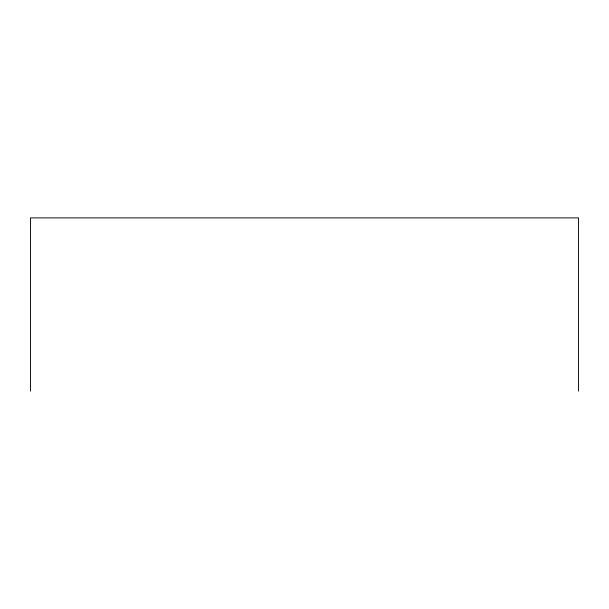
<?xml version="1.0" encoding="UTF-8"?>
<svg xmlns="http://www.w3.org/2000/svg" width="609" height="609" viewBox="0 0 609 609"><rect width="100%" height="100%" fill="white"/><g stroke="black" fill="none" stroke-linecap="round" stroke-linejoin="round"><path stroke-width="0.91" d="M578.55 391.107L578.55 217.893L30.45 217.893L30.45 391.107"/></g></svg>
